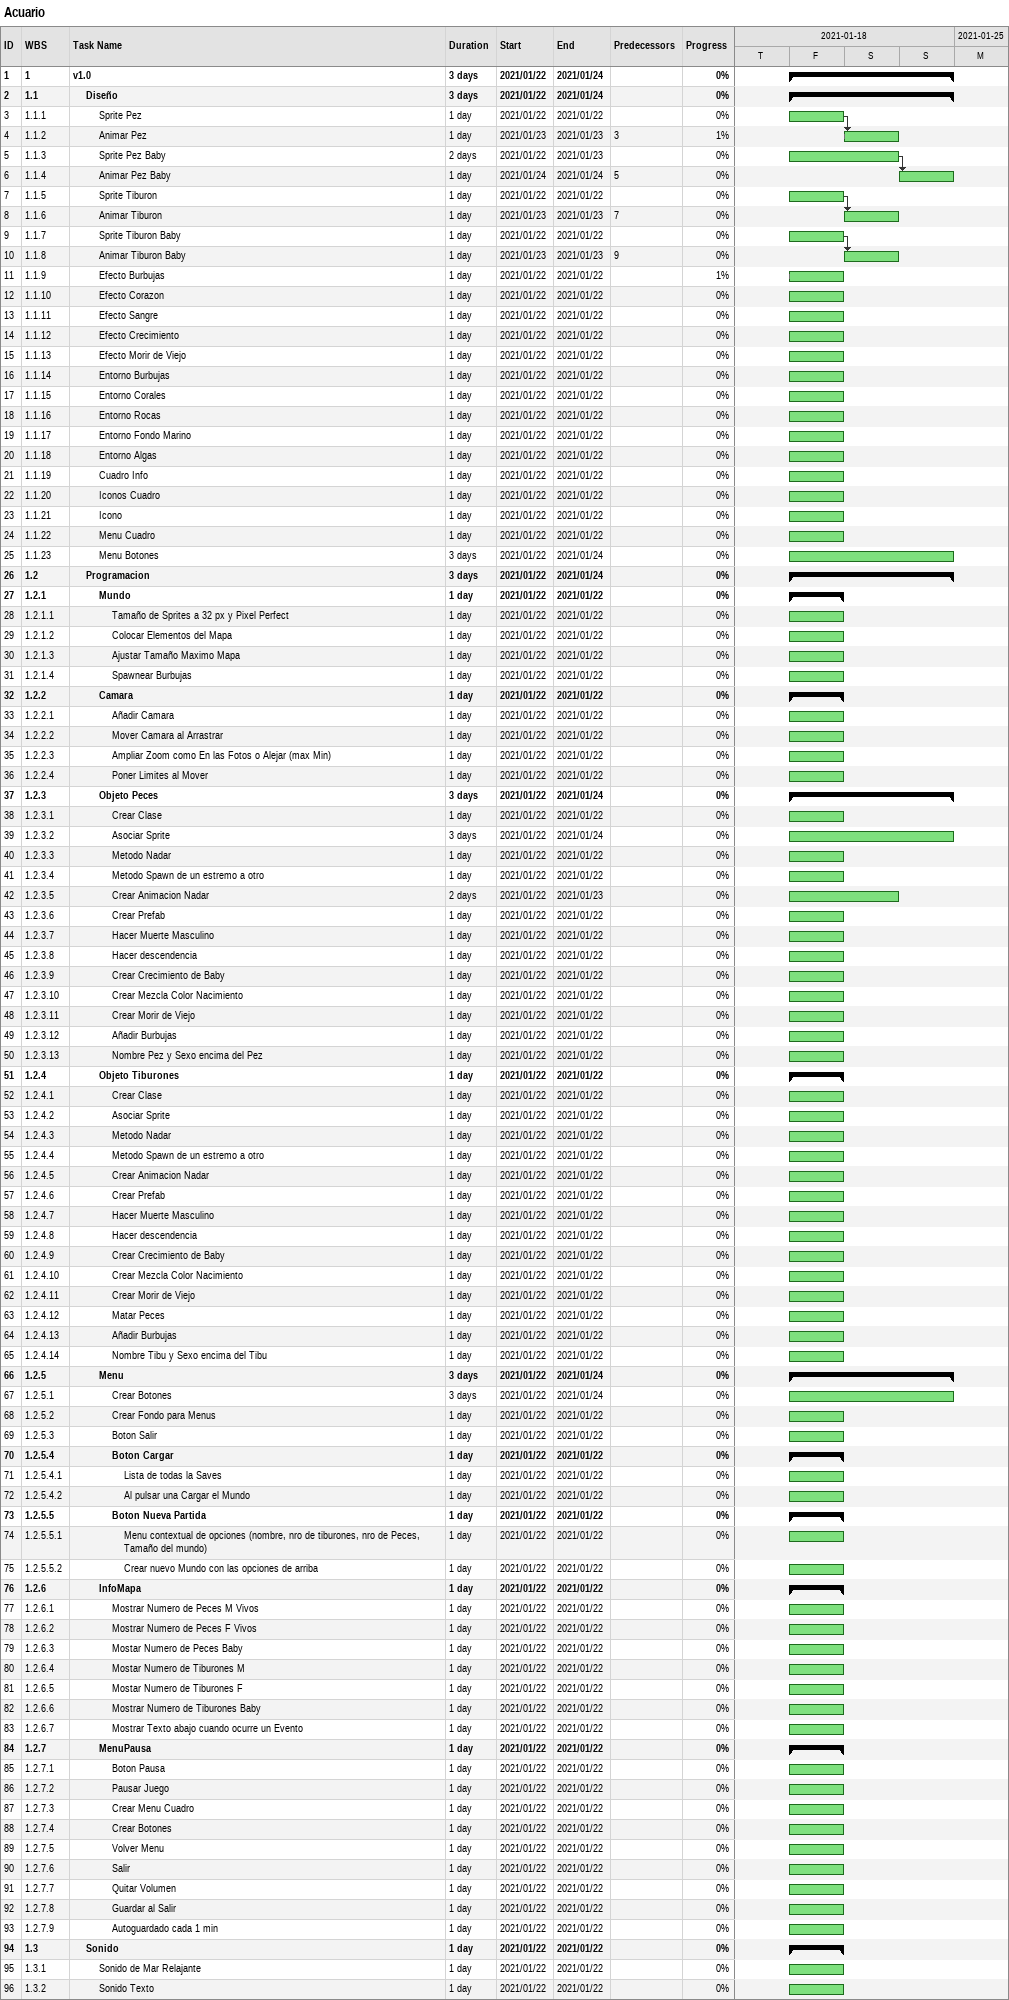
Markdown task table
Acuario

| ID | WBS | Task | Duration | Start | Finish | Predecessors | % complete |
|---|---|---|---|---|---|---|---|
| 1 | 1 | **v1.0** | 3d | 2021-01-22 | 2021-01-24 |  | 0 |
| 2 | 1.1 | **Diseño** | 3d | 2021-01-22 | 2021-01-24 |  | 0 |
| 3 | 1.1.1 | Sprite Pez | 1d | 2021-01-22 | 2021-01-22 |  | 0 |
| 4 | 1.1.2 | Animar Pez | 1d | 2021-01-23 | 2021-01-23 | 3 | 1 |
| 5 | 1.1.3 | Sprite Pez Baby | 2d | 2021-01-22 | 2021-01-23 |  | 0 |
| 6 | 1.1.4 | Animar Pez Baby | 1d | 2021-01-24 | 2021-01-24 | 5 | 0 |
| 7 | 1.1.5 | Sprite Tiburon | 1d | 2021-01-22 | 2021-01-22 |  | 0 |
| 8 | 1.1.6 | Animar Tiburon | 1d | 2021-01-23 | 2021-01-23 | 7 | 0 |
| 9 | 1.1.7 | Sprite Tiburon Baby | 1d | 2021-01-22 | 2021-01-22 |  | 0 |
| 10 | 1.1.8 | Animar Tiburon Baby | 1d | 2021-01-23 | 2021-01-23 | 9 | 0 |
| 11 | 1.1.9 | Efecto Burbujas | 1d | 2021-01-22 | 2021-01-22 |  | 1 |
| 12 | 1.1.10 | Efecto Corazon | 1d | 2021-01-22 | 2021-01-22 |  | 0 |
| 13 | 1.1.11 | Efecto Sangre | 1d | 2021-01-22 | 2021-01-22 |  | 0 |
| 14 | 1.1.12 | Efecto Crecimiento | 1d | 2021-01-22 | 2021-01-22 |  | 0 |
| 15 | 1.1.13 | Efecto Morir de Viejo | 1d | 2021-01-22 | 2021-01-22 |  | 0 |
| 16 | 1.1.14 | Entorno Burbujas | 1d | 2021-01-22 | 2021-01-22 |  | 0 |
| 17 | 1.1.15 | Entorno Corales | 1d | 2021-01-22 | 2021-01-22 |  | 0 |
| 18 | 1.1.16 | Entorno Rocas | 1d | 2021-01-22 | 2021-01-22 |  | 0 |
| 19 | 1.1.17 | Entorno Fondo Marino | 1d | 2021-01-22 | 2021-01-22 |  | 0 |
| 20 | 1.1.18 | Entorno Algas | 1d | 2021-01-22 | 2021-01-22 |  | 0 |
| 21 | 1.1.19 | Cuadro Info | 1d | 2021-01-22 | 2021-01-22 |  | 0 |
| 22 | 1.1.20 | Iconos Cuadro | 1d | 2021-01-22 | 2021-01-22 |  | 0 |
| 23 | 1.1.21 | Icono | 1d | 2021-01-22 | 2021-01-22 |  | 0 |
| 24 | 1.1.22 | Menu Cuadro | 1d | 2021-01-22 | 2021-01-22 |  | 0 |
| 25 | 1.1.23 | Menu Botones | 3d | 2021-01-22 | 2021-01-24 |  | 0 |
| 26 | 1.2 | **Programacion** | 3d | 2021-01-22 | 2021-01-24 |  | 0 |
| 27 | 1.2.1 | **Mundo** | 1d | 2021-01-22 | 2021-01-22 |  | 0 |
| 28 | 1.2.1.1 | Tamaño de Sprites a 32 px y Pixel Perfect | 1d | 2021-01-22 | 2021-01-22 |  | 0 |
| 29 | 1.2.1.2 | Colocar Elementos del Mapa | 1d | 2021-01-22 | 2021-01-22 |  | 0 |
| 30 | 1.2.1.3 | Ajustar Tamaño Maximo Mapa | 1d | 2021-01-22 | 2021-01-22 |  | 0 |
| 31 | 1.2.1.4 | Spawnear Burbujas | 1d | 2021-01-22 | 2021-01-22 |  | 0 |
| 32 | 1.2.2 | **Camara** | 1d | 2021-01-22 | 2021-01-22 |  | 0 |
| 33 | 1.2.2.1 | Añadir Camara | 1d | 2021-01-22 | 2021-01-22 |  | 0 |
| 34 | 1.2.2.2 | Mover Camara al Arrastrar | 1d | 2021-01-22 | 2021-01-22 |  | 0 |
| 35 | 1.2.2.3 | Ampliar Zoom como En las Fotos o Alejar (max Min) | 1d | 2021-01-22 | 2021-01-22 |  | 0 |
| 36 | 1.2.2.4 | Poner Limites al Mover | 1d | 2021-01-22 | 2021-01-22 |  | 0 |
| 37 | 1.2.3 | **Objeto Peces** | 3d | 2021-01-22 | 2021-01-24 |  | 0 |
| 38 | 1.2.3.1 | Crear Clase | 1d | 2021-01-22 | 2021-01-22 |  | 0 |
| 39 | 1.2.3.2 | Asociar Sprite | 3d | 2021-01-22 | 2021-01-24 |  | 0 |
| 40 | 1.2.3.3 | Metodo Nadar | 1d | 2021-01-22 | 2021-01-22 |  | 0 |
| 41 | 1.2.3.4 | Metodo Spawn de un estremo a otro | 1d | 2021-01-22 | 2021-01-22 |  | 0 |
| 42 | 1.2.3.5 | Crear Animacion Nadar | 2d | 2021-01-22 | 2021-01-23 |  | 0 |
| 43 | 1.2.3.6 | Crear Prefab | 1d | 2021-01-22 | 2021-01-22 |  | 0 |
| 44 | 1.2.3.7 | Hacer Muerte Masculino | 1d | 2021-01-22 | 2021-01-22 |  | 0 |
| 45 | 1.2.3.8 | Hacer descendencia | 1d | 2021-01-22 | 2021-01-22 |  | 0 |
| 46 | 1.2.3.9 | Crear Crecimiento de Baby | 1d | 2021-01-22 | 2021-01-22 |  | 0 |
| 47 | 1.2.3.10 | Crear Mezcla Color Nacimiento | 1d | 2021-01-22 | 2021-01-22 |  | 0 |
| 48 | 1.2.3.11 | Crear Morir de Viejo | 1d | 2021-01-22 | 2021-01-22 |  | 0 |
| 49 | 1.2.3.12 | Añadir Burbujas | 1d | 2021-01-22 | 2021-01-22 |  | 0 |
| 50 | 1.2.3.13 | Nombre Pez y Sexo encima del Pez | 1d | 2021-01-22 | 2021-01-22 |  | 0 |
| 51 | 1.2.4 | **Objeto Tiburones** | 1d | 2021-01-22 | 2021-01-22 |  | 0 |
| 52 | 1.2.4.1 | Crear Clase | 1d | 2021-01-22 | 2021-01-22 |  | 0 |
| 53 | 1.2.4.2 | Asociar Sprite | 1d | 2021-01-22 | 2021-01-22 |  | 0 |
| 54 | 1.2.4.3 | Metodo Nadar | 1d | 2021-01-22 | 2021-01-22 |  | 0 |
| 55 | 1.2.4.4 | Metodo Spawn de un estremo a otro | 1d | 2021-01-22 | 2021-01-22 |  | 0 |
| 56 | 1.2.4.5 | Crear Animacion Nadar | 1d | 2021-01-22 | 2021-01-22 |  | 0 |
| 57 | 1.2.4.6 | Crear Prefab | 1d | 2021-01-22 | 2021-01-22 |  | 0 |
| 58 | 1.2.4.7 | Hacer Muerte Masculino | 1d | 2021-01-22 | 2021-01-22 |  | 0 |
| 59 | 1.2.4.8 | Hacer descendencia | 1d | 2021-01-22 | 2021-01-22 |  | 0 |
| 60 | 1.2.4.9 | Crear Crecimiento de Baby | 1d | 2021-01-22 | 2021-01-22 |  | 0 |
| 61 | 1.2.4.10 | Crear Mezcla Color Nacimiento | 1d | 2021-01-22 | 2021-01-22 |  | 0 |
| 62 | 1.2.4.11 | Crear Morir de Viejo | 1d | 2021-01-22 | 2021-01-22 |  | 0 |
| 63 | 1.2.4.12 | Matar Peces | 1d | 2021-01-22 | 2021-01-22 |  | 0 |
| 64 | 1.2.4.13 | Añadir Burbujas | 1d | 2021-01-22 | 2021-01-22 |  | 0 |
| 65 | 1.2.4.14 | Nombre Tibu y Sexo encima del Tibu | 1d | 2021-01-22 | 2021-01-22 |  | 0 |
| 66 | 1.2.5 | **Menu** | 3d | 2021-01-22 | 2021-01-24 |  | 0 |
| 67 | 1.2.5.1 | Crear Botones | 3d | 2021-01-22 | 2021-01-24 |  | 0 |
| 68 | 1.2.5.2 | Crear Fondo para Menus | 1d | 2021-01-22 | 2021-01-22 |  | 0 |
| 69 | 1.2.5.3 | Boton Salir | 1d | 2021-01-22 | 2021-01-22 |  | 0 |
| 70 | 1.2.5.4 | **Boton Cargar** | 1d | 2021-01-22 | 2021-01-22 |  | 0 |
| 71 | 1.2.5.4.1 | Lista de todas la Saves | 1d | 2021-01-22 | 2021-01-22 |  | 0 |
| 72 | 1.2.5.4.2 | Al pulsar una Cargar el Mundo | 1d | 2021-01-22 | 2021-01-22 |  | 0 |
| 73 | 1.2.5.5 | **Boton Nueva Partida** | 1d | 2021-01-22 | 2021-01-22 |  | 0 |
| 74 | 1.2.5.5.1 | Menu contextual de opciones (nombre, nro de tiburones, nro de Peces, Tamaño del mundo) | 1d | 2021-01-22 | 2021-01-22 |  | 0 |
| 75 | 1.2.5.5.2 | Crear nuevo Mundo con las opciones de arriba | 1d | 2021-01-22 | 2021-01-22 |  | 0 |
| 76 | 1.2.6 | **InfoMapa** | 1d | 2021-01-22 | 2021-01-22 |  | 0 |
| 77 | 1.2.6.1 | Mostrar Numero de Peces M Vivos | 1d | 2021-01-22 | 2021-01-22 |  | 0 |
| 78 | 1.2.6.2 | Mostrar Numero de Peces F Vivos | 1d | 2021-01-22 | 2021-01-22 |  | 0 |
| 79 | 1.2.6.3 | Mostar Numero de Peces Baby | 1d | 2021-01-22 | 2021-01-22 |  | 0 |
| 80 | 1.2.6.4 | Mostar Numero de Tiburones M | 1d | 2021-01-22 | 2021-01-22 |  | 0 |
| 81 | 1.2.6.5 | Mostar Numero de Tiburones F | 1d | 2021-01-22 | 2021-01-22 |  | 0 |
| 82 | 1.2.6.6 | Mostrar Numero de Tiburones Baby | 1d | 2021-01-22 | 2021-01-22 |  | 0 |
| 83 | 1.2.6.7 | Mostrar Texto abajo cuando ocurre un Evento | 1d | 2021-01-22 | 2021-01-22 |  | 0 |
| 84 | 1.2.7 | **MenuPausa** | 1d | 2021-01-22 | 2021-01-22 |  | 0 |
| 85 | 1.2.7.1 | Boton Pausa | 1d | 2021-01-22 | 2021-01-22 |  | 0 |
| 86 | 1.2.7.2 | Pausar Juego | 1d | 2021-01-22 | 2021-01-22 |  | 0 |
| 87 | 1.2.7.3 | Crear Menu Cuadro | 1d | 2021-01-22 | 2021-01-22 |  | 0 |
| 88 | 1.2.7.4 | Crear Botones | 1d | 2021-01-22 | 2021-01-22 |  | 0 |
| 89 | 1.2.7.5 | Volver Menu | 1d | 2021-01-22 | 2021-01-22 |  | 0 |
| 90 | 1.2.7.6 | Salir | 1d | 2021-01-22 | 2021-01-22 |  | 0 |
| 91 | 1.2.7.7 | Quitar Volumen | 1d | 2021-01-22 | 2021-01-22 |  | 0 |
| 92 | 1.2.7.8 | Guardar al Salir | 1d | 2021-01-22 | 2021-01-22 |  | 0 |
| 93 | 1.2.7.9 | Autoguardado cada 1 min | 1d | 2021-01-22 | 2021-01-22 |  | 0 |
| 94 | 1.3 | **Sonido** | 1d | 2021-01-22 | 2021-01-22 |  | 0 |
| 95 | 1.3.1 | Sonido de Mar Relajante | 1d | 2021-01-22 | 2021-01-22 |  | 0 |
| 96 | 1.3.2 | Sonido Texto | 1d | 2021-01-22 | 2021-01-22 |  | 0 |
